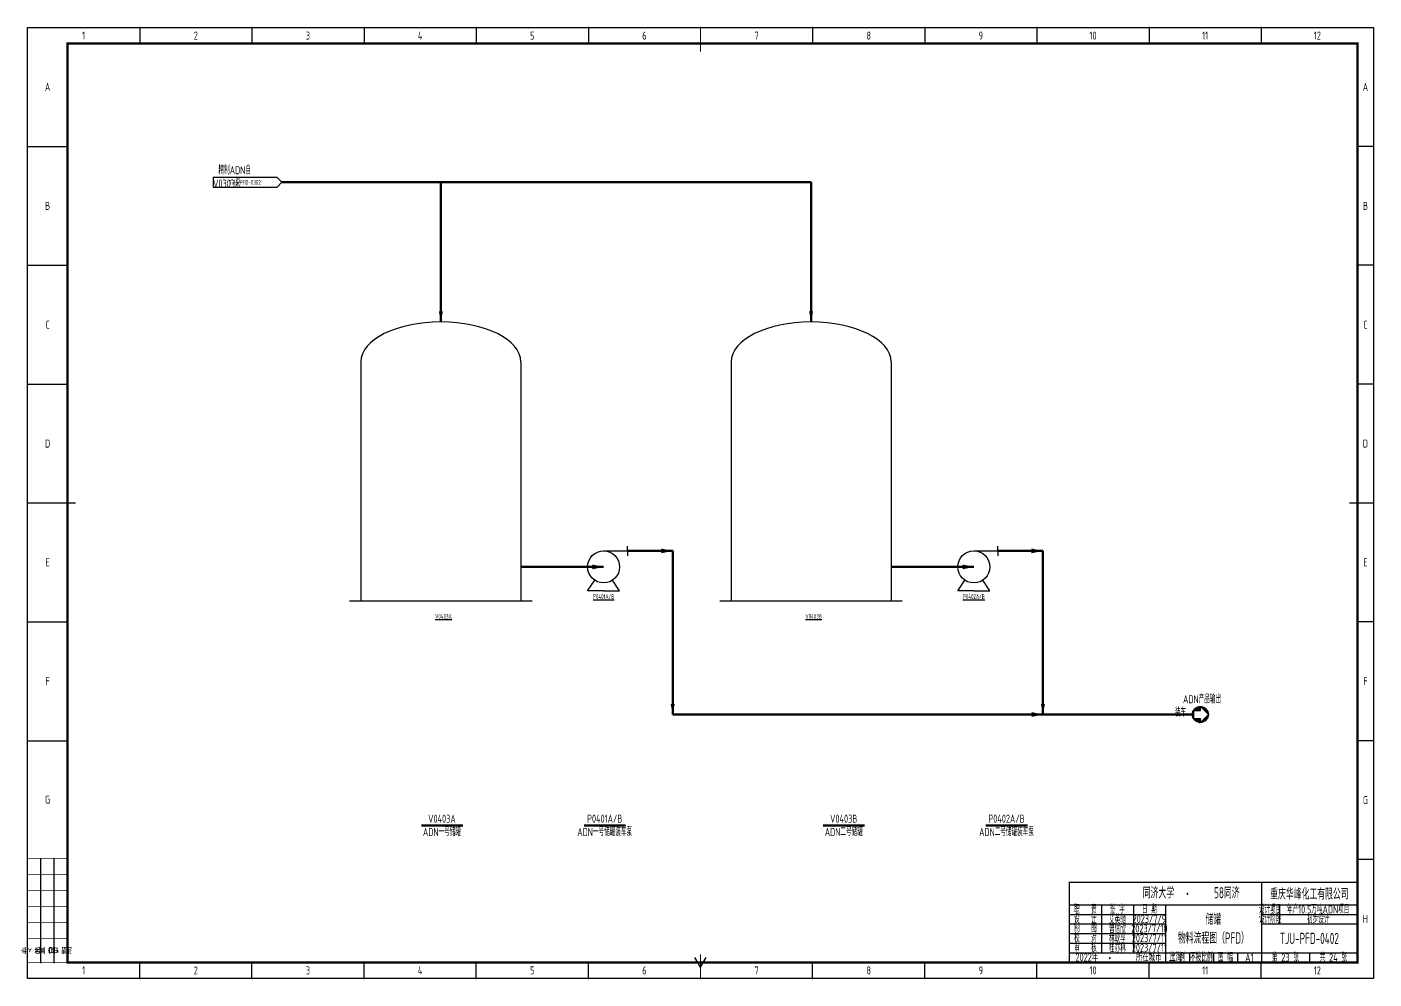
# Model space of a CAD drawing. Header units: millimetres. Extents: x 442 to 10185, y 1370 to 5122.
# Drawn here: x 2055 to 2897, y 1371 to 1965 of the extents above; entities that cross this region are included whole.
import ezdxf

# ---------------------------------------------------------------- set-up
doc = ezdxf.new("R2010")
doc.units = ezdxf.units.MM
for name, color, linetype, lineweight in [('01-主物流线-粗实线', 132, 'Continuous', 80), ('03-设备外轮廓线-细实线', 7, 'Continuous', 25), ('05-图框与标题栏', 7, 'Continuous', 25), ('06-箭头', 7, 'Continuous', 25), ('08-进出物流标志', 7, 'Continuous', 25), ('09-文本', 7, 'Continuous', 25), ('12-设备位号线', 7, 'Continuous', 80)]:
    doc.layers.add(name, color=color, linetype=linetype, lineweight=lineweight)
doc.layers.add('TITLE', color=7, linetype='Continuous')
doc.styles.add('3-gbcbig', font='gbenor.shx', dxfattribs={"width": 0.7, "height": 3, "bigfont": 'gbcbig.shx'})
doc.styles.add('5-gbcbig', font='gbenor.shx', dxfattribs={"width": 0.7, "height": 5, "bigfont": 'gbcbig.shx'})
doc.styles.add('7-gbcbig', font='gbenor.shx', dxfattribs={"width": 0.7, "height": 7, "bigfont": 'gbcbig.shx'})
doc.styles.get("Standard").update_dxf_attribs({"font": 'arial.ttf'})
doc.styles.add('工程字', font='gbenor.shx', dxfattribs={"bigfont": 'gbcbig.shx'})

msp = doc.modelspace()

# ---------------------------------------------------------------- hatches: boundary and pattern name
at = {"layer": '08-进出物流标志'}
h = msp.add_hatch(dxfattribs=at)
h.set_pattern_fill('ANSI31', color=256, scale=0.1)
h.set_pattern_definition([(45, (510.72492, 2117.13327), (-0.224506403, 0.224506403), [])])
h.paths.add_polyline_path([(2788.49, 1538.31), (2788.49, 1540.81, 0.267949), (2784.16, 1538.31)])
h.paths.add_polyline_path([(2784.16, 1538.31, 0.131652), (2783.49, 1535.81, 0.131652), (2784.16, 1533.31)])
h.paths.add_polyline_path([(2784.16, 1533.31, 0.267949), (2788.49, 1530.81), (2788.49, 1533.31)])
h.paths.add_polyline_path([(2788.49, 1530.81, 0.414214), (2793.49, 1535.81)])
h.paths.add_polyline_path([(2788.49, 1540.81), (2793.49, 1535.81, 0.414214)])

# ---------------------------------------------------------------- linework, layer by layer
for p, q in [((2430.6, 1638.01), (2430.6, 1635.01)), ((2661.96, 1638.01), (2661.96, 1635.01))]:
    msp.add_line(p, q)
for points in [[(2458.56, 1638.01, 0, 3, 0), (2451.56, 1638.01, 3, 3, 0)], [(2689.92, 1638.01, 0, 3, 0), (2682.92, 1638.01, 3, 3, 0)], [(2415.6, 1628.01, 0, 3, 0), (2408.6, 1628.01, 3, 3, 0)], [(2646.96, 1628.01, 0, 3, 0), (2639.96, 1628.01, 3, 3, 0)], [(2690.11, 1535.81, 0, 3, 0), (2683.11, 1535.81, 3, 3, 0)]]:
    msp.add_lwpolyline(points, format="xyseb")
at = {"layer": '01-主物流线-粗实线'}
for p, q in [((2545.24, 1868.32), (2214.56, 1868.32)), ((2313.88, 1868.32), (2313.88, 1781.1)), ((2545.24, 1868.32), (2545.24, 1781.1)), ((2430.6, 1638.01), (2458.75, 1638.01)), ((2458.75, 1638.01), (2458.75, 1535.81)), ((2661.96, 1638.01), (2690.11, 1638.01)), ((2690.11, 1638.01), (2690.11, 1535.81)), ((2363.88, 1628.01), (2383.88, 1628.01)), ((2383.88, 1628.01), (2415.6, 1628.01)), ((2595.24, 1628.01), (2615.24, 1628.01)), ((2615.24, 1628.01), (2646.96, 1628.01)), ((2458.75, 1535.81), (2783.49, 1535.81))]:
    msp.add_line(p, q, dxfattribs=at)
at = {"layer": '03-设备外轮廓线-细实线'}
for p, q in [((2263.88, 1756.1), (2263.88, 1606.64)), ((2363.88, 1756.1), (2363.88, 1606.64)), ((2495.24, 1756.1), (2495.24, 1606.64)), ((2595.24, 1756.1), (2595.24, 1606.64)), ((2415.6, 1638.01), (2430.6, 1638.01)), ((2430.6, 1638.01), (2430.6, 1641.01)), ((2646.96, 1638.01), (2661.96, 1638.01)), ((2661.96, 1638.01), (2661.96, 1641.01)), ((2405.6, 1613.01), (2410.05, 1619.69)), ((2425.6, 1613.01), (2421.15, 1619.69)), ((2636.96, 1613.01), (2641.41, 1619.69)), ((2656.96, 1613.01), (2652.51, 1619.69)), ((2415.6, 1613.01), (2405.6, 1613.01)), ((2415.6, 1613.01), (2425.6, 1613.01)), ((2646.96, 1613.01), (2636.96, 1613.01)), ((2646.96, 1613.01), (2656.96, 1613.01)), ((2370.88, 1606.64), (2256.88, 1606.64)), ((2602.24, 1606.64), (2488.24, 1606.64))]:
    msp.add_line(p, q, dxfattribs=at)
for centre in [(2415.6, 1628.01), (2646.96, 1628.01)]:
    msp.add_circle(centre, 10, dxfattribs=at)
for centre in [(2313.88, 1756.1), (2545.24, 1756.1)]:
    msp.add_ellipse(centre, major_axis=(-50, 0), ratio=0.5, start_param=3.141593, end_param=6.283185, dxfattribs=at)
at = {"layer": '05-图框与标题栏'}
for p, q in [((2125.72, 1964.94), (2125.72, 1954.94)), ((2195.8, 1964.94), (2195.8, 1954.94)), ((2265.89, 1964.94), (2265.89, 1954.94)), ((2335.97, 1964.94), (2335.97, 1954.94)), ((2406.05, 1964.94), (2406.05, 1954.94)), ((2546.22, 1964.94), (2546.22, 1954.94)), ((2616.3, 1964.94), (2616.3, 1954.94)), ((2686.39, 1964.94), (2686.39, 1954.94)), ((2756.47, 1964.94), (2756.47, 1954.94)), ((2826.55, 1964.94), (2826.55, 1954.94)), ((2055.64, 1890.69), (2080.64, 1890.69)), ((2896.64, 1890.69), (2886.64, 1890.69)), ((2055.64, 1816.44), (2080.64, 1816.44)), ((2896.64, 1816.44), (2886.64, 1816.44)), ((2055.64, 1742.19), (2080.64, 1742.19)), ((2896.64, 1742.19), (2886.64, 1742.19)), ((2055.64, 1593.69), (2080.64, 1593.69)), ((2896.64, 1593.69), (2886.64, 1593.69)), ((2055.64, 1519.44), (2080.64, 1519.44)), ((2896.64, 1519.44), (2886.64, 1519.44)), ((2063.97, 1380.94), (2063.97, 1445.94)), ((2072.3, 1380.94), (2072.3, 1445.94)), ((2896.64, 1445.19), (2886.64, 1445.19)), ((2826.64, 1430.94), (2826.64, 1380.94)), ((2706.64, 1416.94), (2886.64, 1416.94)), ((2726.64, 1416.94), (2726.64, 1386.94)), ((2746.64, 1416.94), (2746.64, 1386.94)), ((2766.64, 1416.94), (2766.64, 1380.94)), ((2837.64, 1416.94), (2837.64, 1404.94)), ((2706.64, 1410.94), (2766.64, 1410.94)), ((2826.64, 1410.94), (2886.64, 1410.94)), ((2706.64, 1404.94), (2766.64, 1404.94)), ((2706.64, 1398.94), (2766.64, 1398.94)), ((2826.64, 1404.94), (2886.64, 1404.94)), ((2706.64, 1392.94), (2766.64, 1392.94)), ((2125.72, 1370.94), (2125.72, 1380.94)), ((2195.8, 1370.94), (2195.8, 1380.94)), ((2265.89, 1370.94), (2265.89, 1380.94)), ((2335.97, 1370.94), (2335.97, 1380.94)), ((2406.05, 1370.94), (2406.05, 1380.94)), ((2476.14, 1377.94), (2472.67, 1383.94)), ((2476.14, 1377.94), (2479.6, 1383.94)), ((2546.22, 1370.94), (2546.22, 1380.94)), ((2616.3, 1370.94), (2616.3, 1380.94)), ((2686.39, 1370.94), (2686.39, 1380.94)), ((2706.64, 1386.94), (2886.64, 1386.94)), ((2756.47, 1370.94), (2756.47, 1380.94)), ((2781.64, 1386.94), (2781.64, 1380.94)), ((2796.64, 1386.94), (2796.64, 1380.94)), ((2811.64, 1386.94), (2811.64, 1380.94)), ((2826.55, 1370.94), (2826.55, 1380.94)), ((2856.64, 1386.94), (2856.64, 1380.94))]:
    msp.add_line(p, q, dxfattribs=at)
for points, const_width in [([(2476.14, 1964.94), (2476.14, 1949.94)], 0.8), ([(2055.64, 1667.94), (2085.64, 1667.94)], 0.8), ([(2896.64, 1667.94), (2881.64, 1667.94)], 0.8), ([(2080.64, 1445.94), (2055.64, 1445.94)], 0.4), ([(2080.64, 1435.94), (2055.64, 1435.94)], 0.4), ([(2886.64, 1430.94), (2706.64, 1430.94), (2706.64, 1380.94)], 0.8), ([(2080.64, 1425.94), (2055.64, 1425.94)], 0.4), ([(2080.64, 1415.94), (2055.64, 1415.94)], 0.4), ([(2080.64, 1405.94), (2055.64, 1405.94)], 0.4), ([(2080.64, 1395.94), (2055.64, 1395.94)], 0.4), ([(2080.64, 1380.94), (2055.64, 1380.94)], 0.4), ([(2476.14, 1370.94), (2476.14, 1385.94)], 0.8)]:
    msp.add_lwpolyline(points, dxfattribs=dict(at, const_width=const_width))
at = {"layer": '05-图框与标题栏', "const_width": 1.4}
msp.add_lwpolyline([(2080.64, 1954.94), (2080.64, 1380.94), (2886.64, 1380.94), (2886.64, 1954.94)], close=True, dxfattribs=at)
at = {"layer": '05-图框与标题栏'}
for p in [(2125.72, 1964.94), (2125.72, 1964.94), (2125.72, 1964.94), (2195.8, 1964.94), (2195.8, 1964.94), (2195.8, 1964.94), (2265.89, 1964.94), (2265.89, 1964.94), (2265.89, 1964.94), (2335.97, 1964.94), (2335.97, 1964.94), (2335.97, 1964.94), (2406.05, 1964.94), (2406.05, 1964.94), (2406.05, 1964.94), (2476.14, 1964.94), (2476.14, 1964.94), (2476.14, 1964.94), (2546.22, 1964.94), (2546.22, 1964.94), (2546.22, 1964.94), (2616.3, 1964.94), (2616.3, 1964.94), (2616.3, 1964.94), (2686.39, 1964.94), (2686.39, 1964.94), (2686.39, 1964.94), (2756.47, 1964.94), (2756.47, 1964.94), (2756.47, 1964.94), (2826.55, 1964.94), (2826.55, 1964.94), (2826.55, 1964.94), (2896.64, 1890.69), (2896.64, 1816.44), (2896.64, 1742.19), (2896.64, 1667.94), (2896.64, 1593.69), (2896.64, 1519.44), (2896.64, 1445.19), (2063.97, 1380.94), (2072.3, 1380.94), (2125.72, 1370.94), (2195.8, 1370.94), (2265.89, 1370.94), (2335.97, 1370.94), (2406.05, 1370.94), (2476.14, 1370.94), (2546.22, 1370.94), (2616.3, 1370.94), (2686.39, 1370.94), (2756.47, 1370.94), (2826.55, 1370.94)]:
    msp.add_point(p, dxfattribs=at)
at = {"layer": '06-箭头'}
for points in [[(2313.88, 1781.1, 0, 2.5, 0), (2313.88, 1787.6, 2.5, 2.5, 0)], [(2545.24, 1781.1, 0, 2.5, 0), (2545.24, 1787.6, 2.5, 2.5, 0)], [(2458.75, 1535.81, 0, 2.5, 0), (2458.75, 1542.31, 2.5, 2.5, 0)], [(2690.11, 1535.81, 0, 2.5, 0), (2690.11, 1542.31, 2.5, 2.5, 0)]]:
    msp.add_lwpolyline(points, format="xyseb", dxfattribs=at)
at = {"layer": '08-进出物流标志'}
for p, q in [((2171.56, 1871.32), (2171.56, 1865.32)), ((2211.56, 1871.32), (2171.56, 1871.32)), ((2214.56, 1868.32), (2211.56, 1871.32)), ((2171.56, 1865.32), (2211.56, 1865.32)), ((2211.56, 1865.32), (2214.56, 1868.32)), ((2788.49, 1540.81), (2793.49, 1535.81)), ((2788.49, 1538.31), (2788.49, 1540.81)), ((2784.16, 1538.31), (2784.16, 1533.31)), ((2784.16, 1538.31), (2788.49, 1538.31)), ((2784.16, 1533.31), (2788.49, 1533.31)), ((2793.49, 1535.81), (2788.49, 1530.81)), ((2788.49, 1530.81), (2788.49, 1533.31))]:
    msp.add_line(p, q, dxfattribs=at)
msp.add_circle((2788.49, 1535.81), 5, dxfattribs=at)
at = {"layer": '12-设备位号线'}
for p, q in [((2301.7, 1466.5), (2327.59, 1466.5)), ((2403.42, 1466.5), (2429.32, 1466.5)), ((2552.8, 1466.5), (2578.69, 1466.5)), ((2654.52, 1466.5), (2680.42, 1466.5))]:
    msp.add_line(p, q, dxfattribs=at)
at = {"layer": 'TITLE'}
for p, q in [((2055.64, 1964.94), (2896.64, 1964.94)), ((2055.64, 1370.94), (2055.64, 1964.94)), ((2896.64, 1964.94), (2896.64, 1370.94)), ((2896.64, 1370.94), (2055.64, 1370.94))]:
    msp.add_line(p, q, dxfattribs=at)

# ---------------------------------------------------------------- texts
at = {"char_height": 3, "attachment_point": 5, "style": '3-gbcbig'}
for s, insert in [('{\\LP0401A/B}', (2415.6, 1609.51)), ('{\\LP0402A/B}', (2646.96, 1609.51))]:
    msp.add_mtext_dynamic_manual_height_columns(s, width=20, gutter_width=12.5, heights=[0], dxfattribs=dict(at, insert=insert))
at = {"layer": '05-图框与标题栏', "attachment_point": 5}
for s, width, gutter_width, heights, insert, char_height, style in [('1', 70.0833, 25, [0], (2090.68, 1959.94), 5, '5-gbcbig'), ('2', 70.0833, 12.5, [0], (2160.76, 1959.94), 5, '5-gbcbig'), ('3', 70.0833, 25, [0], (2230.85, 1959.94), 5, '5-gbcbig'), ('4', 70.0833, 25, [0], (2300.93, 1959.94), 5, '5-gbcbig'), ('5', 70.0833, 25, [0], (2371.01, 1959.94), 5, '5-gbcbig'), ('6', 70.0833, 25, [0], (2441.1, 1959.94), 5, '5-gbcbig'), ('7', 70.0833, 25, [0], (2511.18, 1959.94), 5, '5-gbcbig'), ('8', 70.0833, 25, [0], (2581.26, 1959.94), 5, '5-gbcbig'), ('9', 70.0833, 25, [0], (2651.35, 1959.94), 5, '5-gbcbig'), ('10', 70.0833, 25, [0], (2721.43, 1959.94), 5, '5-gbcbig'), ('11', 70.0833, 25, [0], (2791.51, 1959.94), 5, '5-gbcbig'), ('12', 70.0833, 25, [0], (2861.6, 1959.94), 5, '5-gbcbig'), ('A', 25, 25, [0], (2068.14, 1927.82), 5, '5-gbcbig'), ('A', 10, 25, [0], (2891.64, 1927.82), 5, '5-gbcbig'), ('B', 25, 25, [0], (2068.14, 1853.57), 5, '5-gbcbig'), ('B', 10, 25, [0], (2891.64, 1853.57), 5, '5-gbcbig'), ('C', 25, 25, [0], (2068.14, 1779.32), 5, '5-gbcbig'), ('C', 10, 25, [0], (2891.64, 1779.32), 5, '5-gbcbig'), ('D', 25, 25, [0], (2068.14, 1705.07), 5, '5-gbcbig'), ('D', 10, 25, [0], (2891.64, 1705.07), 5, '5-gbcbig'), ('E', 25, 25, [0], (2068.14, 1630.82), 5, '5-gbcbig'), ('E', 10, 25, [0], (2891.64, 1630.82), 5, '5-gbcbig'), ('F', 25, 25, [0], (2068.14, 1556.57), 5, '5-gbcbig'), ('F', 10, 25, [0], (2891.64, 1556.57), 5, '5-gbcbig'), ('G', 25, 25, [0], (2068.14, 1482.69), 5, '5-gbcbig'), ('G', 10, 25, [0], (2891.64, 1482.32), 5, '5-gbcbig'), ('重庆华峰化工有限公司', 60, 25, [0], (2856.64, 1423.69), 7, '7-gbcbig'), ('职   责', 20, 25, [0], (2716.64, 1413.94), 5, '5-gbcbig'), ('签 字', 20, 25, [0], (2736.64, 1413.94), 5, '5-gbcbig'), ('日 期', 20, 25, [0], (2756.64, 1413.94), 5, '5-gbcbig'), ('设计项目', 15, 25, [0], (2832.08, 1413.94), 5, '5-gbcbig'), ('设   计', 20, 25, [0], (2716.64, 1407.94), 5, '5-gbcbig'), ('艾英驰', 20, 25, [0], (2736.64, 1407.61), 5, '5-gbcbig'), ('2023/7/9', 20, 25, [0], (2756.64, 1408.11), 5, '5-gbcbig'), ('设计阶段', 15, 25, [0], (2832.08, 1407.94), 5, '5-gbcbig'), ('H', 10, 25, [0], (2891.64, 1408.07), 5, '5-gbcbig'), ('校   对', 20, 25, [0], (2716.64, 1395.94), 5, '5-gbcbig'), ('制   图', 20, 25, [0], (2716.64, 1402.3), 5, '5-gbcbig'), ('林耿孚', 20, 25, [0], (2736.64, 1395.61), 5, '5-gbcbig'), ('曾信欣', 20, 25, [0], (2736.64, 1401.61), 5, '5-gbcbig'), ('2023/7/10', 20, 25, [0], (2756.64, 1402.11), 5, '5-gbcbig'), ('2023/7/11', 20, 25, [0], (2756.64, 1396.11), 5, '5-gbcbig'), ('TJU-PFD-0402', 60, 25, [12.52], (2856.64, 1395.94), 7, '7-gbcbig'), ('审   核', 20, 25, [0], (2716.64, 1389.94), 5, '5-gbcbig'), ('桂亦林', 20, 25, [0], (2736.64, 1389.61), 5, '5-gbcbig'), ('2023/7/11', 20, 25, [0], (2756.64, 1390.11), 5, '5-gbcbig'), ('比 例', 15, 25, [0], (2774.14, 1383.94), 5, '5-gbcbig'), ('不按比例', 15, 25, [0], (2789.14, 1383.94), 5, '5-gbcbig'), ('图 幅', 15, 25, [0], (2804.14, 1383.94), 5, '5-gbcbig'), ('A1', 14.9167, 25, [0], (2819.1, 1383.94), 5, '5-gbcbig'), ('第 23 张', 30, 25, [0], (2841.64, 1383.94), 5, '5-gbcbig'), ('共 24 张', 30, 25, [0], (2871.64, 1383.94), 5, '5-gbcbig'), ('1', 70.0833, 25, [0], (2090.68, 1375.94), 5, '5-gbcbig'), ('2', 70.0833, 25, [0], (2160.76, 1375.94), 5, '5-gbcbig'), ('3', 70.0833, 25, [0], (2230.85, 1375.94), 5, '5-gbcbig'), ('4', 70.0833, 25, [0], (2300.93, 1375.94), 5, '5-gbcbig'), ('5', 70.0833, 25, [0], (2371.01, 1375.94), 5, '5-gbcbig'), ('6', 70.0833, 25, [0], (2441.1, 1375.94), 5, '5-gbcbig'), ('7', 70.0833, 25, [0], (2511.18, 1375.94), 5, '5-gbcbig'), ('8', 70.0833, 25, [0], (2581.26, 1375.94), 5, '5-gbcbig'), ('9', 70.0833, 25, [0], (2651.35, 1375.94), 5, '5-gbcbig'), ('10', 70.0833, 25, [0], (2721.43, 1375.94), 5, '5-gbcbig'), ('11', 70.0833, 25, [0], (2791.51, 1375.94), 5, '5-gbcbig'), ('12', 70.0833, 25, [0], (2861.6, 1375.94), 5, '5-gbcbig')]:
    msp.add_mtext_dynamic_manual_height_columns(s, width=width, gutter_width=gutter_width, heights=heights, dxfattribs=dict(at, insert=insert, char_height=char_height, style=style))
at = {"layer": '05-图框与标题栏'}
for s, insert, char_height, width, attachment_point, style in [('\\pi5.78018;同济大学             ', (2746.71, 1424.46), 7, 32.2593, 4, '7-gbcbig'), ('58同济          ', (2805.05, 1424.46), 7, 32.2593, 5, '7-gbcbig'), (' 2022{\\W0.8;年          所在城市  上海}', (2708.11, 1384.1), 5, 67.5295, 4, '5-gbcbig'), ('{\\fFangSong|b0|i0|c134|p49;\\W0.8;·}', (2729.21, 1386.08), 5, 18.9039, 1, '5-gbcbig')]:
    msp.add_mtext(s, dxfattribs=dict(at, insert=insert, char_height=char_height, width=width, attachment_point=attachment_point, style=style))
at = {"layer": '05-图框与标题栏', "insert": (2777.68, 1426.19), "char_height": 5, "width": 31.5065, "attachment_point": 1}
msp.add_mtext('{\\fFangSong|b0|i0|c134|p49;\\W0.8;·}', dxfattribs=at)
at = {"layer": '05-图框与标题栏', "char_height": 5, "attachment_point": 5, "rotation": 90, "style": '工程字'}
for s, insert in [('专业', (2059.8, 1388.44)), ('签字', (2068.14, 1388.44)), ('日期', (2076.47, 1388.44))]:
    msp.add_mtext_dynamic_manual_height_columns(s, width=8.3333, gutter_width=25, heights=[0], dxfattribs=dict(at, insert=insert))
at = {"layer": '09-文本'}
for s, width, gutter_width, heights, insert, char_height, attachment_point, style in [('\\pi3.36266;精制ADN自V0303来', 34.6524, 15, [13.39], (2171.56, 1878.36), 5, 1, '5-gbcbig'), ('TJU-PFD-0302', 40, 15, [0], (2191.56, 1868.22), 3, 5, '3-gbcbig'), ('{\\LV0403A}', 22.2828, 15, [0], (2310.36, 1598.66), 3, 1, '3-gbcbig'), ('{\\LV0403B}', 22.2828, 15, [0], (2541.72, 1598.66), 3, 1, '3-gbcbig'), ('\\pi4.99525;ADN产品输出装车', 31.531, 15, [0], (2772.65, 1547.85), 5, 1, '5-gbcbig'), ('年产10.5万吨ADN项目', 49.0599, 35, [0], (2862.11, 1413.94), 5, 5, '5-gbcbig'), ('储罐\\P物料流程图（PFD）', 60, 12.5, [0], (2796.64, 1401.94), 7, 5, '7-gbcbig'), ('初步设计', 48.9999, 12.5, [0], (2862.14, 1407.94), 5, 5, '5-gbcbig')]:
    msp.add_mtext_dynamic_manual_height_columns(s, width=width, gutter_width=gutter_width, heights=heights, dxfattribs=dict(at, insert=insert, char_height=char_height, attachment_point=attachment_point, style=style))
at = {"layer": '09-文本', "char_height": 5, "width": 31.6592, "attachment_point": 5, "style": '5-gbcbig'}
for s, insert in [('\\A1;V0403A\\P{\\A0;ADN一号}储罐', (2314.55, 1466.5)), ('\\A1;P0401A/B\\PADN一号储罐装车泵', (2416.27, 1466.5)), ('\\A1;V0403B\\P{\\A0;ADN二号}储罐', (2565.65, 1466.5)), ('\\A1;P0402A/B\\P{\\A0;ADN二号储罐}装车泵', (2667.38, 1466.5))]:
    msp.add_mtext(s, dxfattribs=dict(at, insert=insert))

doc.saveas('drawing.dxf')
